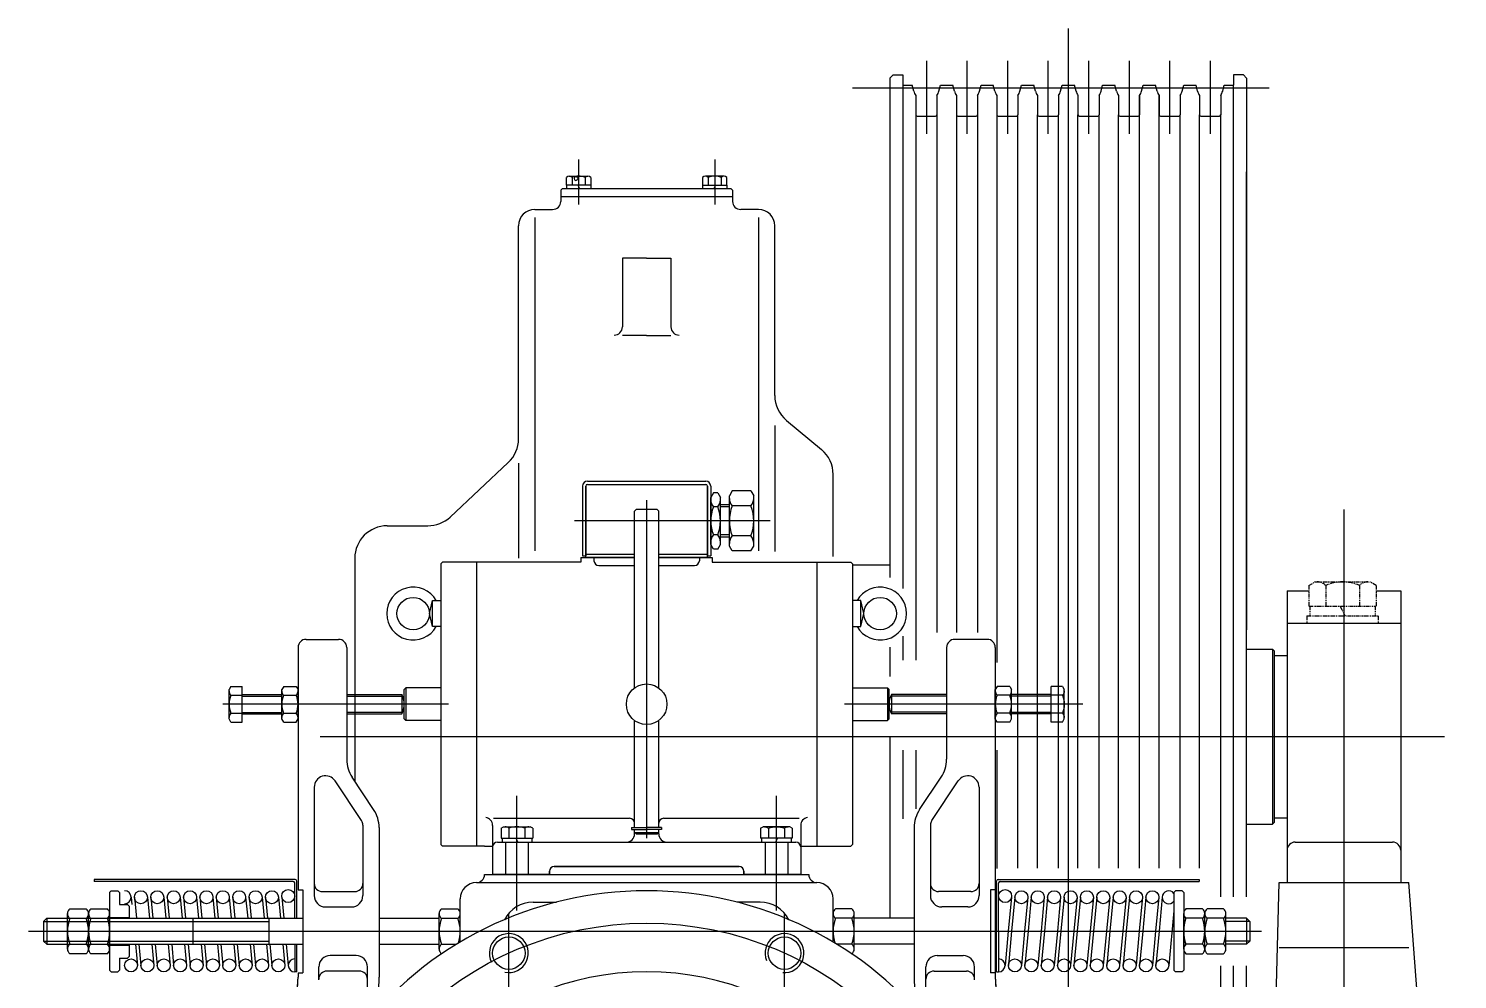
# Model space of a CAD drawing. Header units: millimetres. Extents: x 2370 to 266135, y -585395 to 33485.
# Drawn here: x 67014 to 67895, y 16757 to 17343 of the extents above; entities that cross this region are included whole.
import ezdxf
from ezdxf.lldxf.tags import DXFTag

# ---------------------------------------------------------------- set-up
doc = ezdxf.new("R2010")
doc.units = ezdxf.units.MM
doc.linetypes.add('PHANTOMX2', pattern=[5, 2.5, -0.5, 0.5, -0.5, 0.5, -0.5])
for name, color, linetype in [('01', 1, 'CENTER'), ('1', 1, 'CENTER2'), ('2', 1, 'CENTER'), ('3', 3, 'Continuous'), ('3H', 2, 'HIDDEN'), ('5', 5, 'Continuous'), ('C', 1, 'CENTER'), ('C2', 3, 'Continuous'), ('D', 4, 'Continuous'), ('H', 2, 'HIDDEN'), ('O1', 6, 'Continuous')]:
    doc.layers.add(name, color=color, linetype=linetype)
tags = doc.linetypes.add('CENTER', pattern=[2, 1.25, -0.25, 0.25, -0.25]).pattern_tags.tags
tags[10:11] = [DXFTag(74, 4), DXFTag(75, 0), DXFTag(340, '0'), DXFTag(46, 1.0), DXFTag(50, 0.0), DXFTag(44, 0.0), DXFTag(45, 0.0)]
tags[8:9] = [DXFTag(74, 4), DXFTag(75, 0), DXFTag(340, '0'), DXFTag(46, 1.0), DXFTag(50, 0.0), DXFTag(44, 0.0), DXFTag(45, 0.0)]
tags[6:7] = [DXFTag(74, 4), DXFTag(75, 0), DXFTag(340, '0'), DXFTag(46, 1.0), DXFTag(50, 0.0), DXFTag(44, 0.0), DXFTag(45, 0.0)]
tags[4:5] = [DXFTag(74, 4), DXFTag(75, 0), DXFTag(340, '0'), DXFTag(46, 1.0), DXFTag(50, 0.0), DXFTag(44, 0.0), DXFTag(45, 0.0)]
tags = doc.linetypes.add('CENTER2', pattern=[1.125, 0.75, -0.125, 0.125, -0.125]).pattern_tags.tags
tags[10:11] = [DXFTag(74, 4), DXFTag(75, 0), DXFTag(340, '0'), DXFTag(46, 1.0), DXFTag(50, 0.0), DXFTag(44, 0.0), DXFTag(45, 0.0)]
tags[8:9] = [DXFTag(74, 4), DXFTag(75, 0), DXFTag(340, '0'), DXFTag(46, 1.0), DXFTag(50, 0.0), DXFTag(44, 0.0), DXFTag(45, 0.0)]
tags[6:7] = [DXFTag(74, 4), DXFTag(75, 0), DXFTag(340, '0'), DXFTag(46, 1.0), DXFTag(50, 0.0), DXFTag(44, 0.0), DXFTag(45, 0.0)]
tags[4:5] = [DXFTag(74, 4), DXFTag(75, 0), DXFTag(340, '0'), DXFTag(46, 1.0), DXFTag(50, 0.0), DXFTag(44, 0.0), DXFTag(45, 0.0)]
tags = doc.linetypes.add('HIDDEN', pattern=[0.375, 0.25, -0.125]).pattern_tags.tags
tags[6:7] = [DXFTag(74, 4), DXFTag(75, 0), DXFTag(340, '0'), DXFTag(46, 1.0), DXFTag(50, 0.0), DXFTag(44, 0.0), DXFTag(45, 0.0)]
tags[4:5] = [DXFTag(74, 4), DXFTag(75, 0), DXFTag(340, '0'), DXFTag(46, 1.0), DXFTag(50, 0.0), DXFTag(44, 0.0), DXFTag(45, 0.0)]

# ---------------------------------------------------------------- blocks, each defined once
blk = doc.blocks.new('B12F')
at = {"color": 7}
for p, q in [((-10.97, 6.86), (-10.97, 0)), ((-10.97, 0), (10.97, 0)), ((-9, 8), (9, 8)), ((-5.48, 6.86), (-5.48, 0)), ((5.48, 6.86), (5.48, 0)), ((10.97, 6.86), (10.97, 0))]:
    blk.add_line(p, q, dxfattribs=at)
for centre, radius, start, end in [((-8.23, 4.12), 3.88, 44.95593, 90), ((0, -5.8), 13.8, 66.5734, 113.4266), ((8.23, 4.12), 3.88, 90, 135.04407)]:
    blk.add_arc(centre, radius, start, end, dxfattribs=at)
at = {"layer": '1', "color": 7}
for p, q in [((-10.97, 6.86), (-9, 8)), ((10.97, 6.86), (9, 8))]:
    blk.add_line(p, q, dxfattribs=at)
blk = doc.blocks.new('B10BF')
at = {"color": 7}
for p, q in [((-8.25, 9.5), (8.25, 9.5)), ((-9.81, 2.5), (9.81, 2.5)), ((-0.63, 2.5), (0.62, 0))]:
    blk.add_line(p, q, dxfattribs=at)
for centre, start, end in [((-7.36, 5.72), 49.5701, 90), ((7.36, 5.72), 90, 130.4299)]:
    blk.add_arc(centre, 3.78, start, end, dxfattribs=at)
at = {"layer": '1', "color": 7}
for p, q in [((-9.81, 8.6), (-8.25, 9.5)), ((9.81, 8.6), (8.25, 9.5)), ((-9.81, 8.6), (-9.81, 2.5)), ((-4.91, 8.6), (-4.91, 2.5)), ((4.91, 8.6), (4.91, 2.5)), ((9.81, 8.6), (9.81, 2.5))]:
    blk.add_line(p, q, dxfattribs=at)
blk.add_arc((0, -4.28), 13.78, 69.13594, 110.86406, dxfattribs=at)
at = {"layer": 'D', "color": 7}
for p, q in [((-9.2, 2.5), (-9.2, 0)), ((9.2, 2.5), (9.2, 0))]:
    blk.add_line(p, q, dxfattribs=at)
blk = doc.blocks.new('2s23423')
for p, q in [((79789.47, 174322.7), (79789.47, 174320.7)), ((79796.47, 174322.7), (79797.47, 174320.7)), ((79804.48, 174322.7), (79804.48, 174320.7)), ((79873.47, 174322.7), (79873.47, 174320.7)), ((79881.48, 174322.7), (79880.48, 174320.7)), ((79888.48, 174322.7), (79888.48, 174320.7)), ((79704.97, 174058.56), (79706.97, 174066.56)), ((79706.97, 174066.56), (79711.97, 174066.56)), ((79706.97, 174050.56), (79706.97, 174066.56)), ((79970.97, 174066.56), (79965.97, 174066.56)), ((79970.97, 174050.56), (79970.97, 174066.56)), ((79972.97, 174058.56), (79970.97, 174066.56)), ((79706.97, 174050.56), (79704.97, 174058.56)), ((79711.97, 174050.56), (79706.97, 174050.56)), ((79965.97, 174050.56), (79970.97, 174050.56)), ((79970.97, 174050.56), (79972.97, 174058.56)), ((79483.15, 173876.55), (79493.4, 173876.55)), ((79496.15, 173876.55), (79506.4, 173876.55)), ((79712.35, 173876.55), (79722.6, 173876.55)), ((79965.6, 173876.55), (79955.35, 173876.55)), ((80181.8, 173876.55), (80171.55, 173876.55)), ((80194.8, 173876.55), (80184.55, 173876.55)), ((79466.97, 173868.7), (79468.97, 173870.7)), ((79466.97, 173868.7), (79466.97, 173856.7)), ((79468.97, 173870.7), (79531.77, 173870.7)), ((79468.97, 173870.7), (79468.97, 173854.7)), ((79481.77, 173851.77), (79481.77, 173873.62)), ((79483.15, 173870.7), (79493.4, 173870.7)), ((79494.77, 173851.77), (79494.77, 173873.62)), ((79494.77, 173851.77), (79494.77, 173873.62)), ((79496.15, 173870.7), (79506.4, 173870.7)), ((79505.97, 173870.7), (79605.17, 173870.7)), ((79507.77, 173851.77), (79507.77, 173873.62)), ((79552.77, 173870.7), (79626.97, 173870.7)), ((79559.17, 173870.7), (79559.17, 173854.7)), ((79605.97, 173870.7), (79605.97, 173854.7)), ((79673.97, 173870.7), (79710.97, 173870.7)), ((79710.97, 173851.77), (79710.97, 173873.62)), ((79712.35, 173870.7), (79722.6, 173870.7)), ((79723.97, 173856.09), (79723.97, 173873.62)), ((79953.97, 173856.09), (79953.97, 173873.62)), ((79965.6, 173870.7), (79955.35, 173870.7)), ((79966.97, 173851.77), (79966.97, 173873.62)), ((80003.97, 173870.7), (79966.97, 173870.7)), ((80170.17, 173851.77), (80170.17, 173873.62)), ((80181.8, 173870.7), (80171.55, 173870.7)), ((80183.17, 173851.77), (80183.17, 173873.62)), ((80183.17, 173851.77), (80183.17, 173873.62)), ((80194.8, 173870.7), (80184.55, 173870.7)), ((80196.17, 173851.77), (80196.17, 173873.62)), ((80208.97, 173870.7), (80196.17, 173870.7)), ((80208.97, 173870.7), (80208.97, 173854.7)), ((80210.97, 173868.7), (80208.97, 173870.7)), ((80210.97, 173868.7), (80210.97, 173856.7)), ((79466.97, 173856.7), (79468.97, 173854.7)), ((80210.97, 173856.7), (80208.97, 173854.7)), ((79468.97, 173854.7), (79531.77, 173854.7)), ((79483.15, 173854.7), (79493.4, 173854.7)), ((79493.4, 173848.85), (79483.15, 173848.85)), ((79496.15, 173854.7), (79506.4, 173854.7)), ((79506.4, 173848.85), (79496.15, 173848.85)), ((79505.97, 173854.7), (79605.17, 173854.7)), ((79552.77, 173854.7), (79626.97, 173854.7)), ((79673.97, 173854.7), (79710.97, 173854.7)), ((79712.35, 173854.7), (79721.67, 173854.7)), ((79712.59, 173848.85), (79712.35, 173848.85)), ((79965.6, 173854.7), (79956.28, 173854.7)), ((79965.36, 173848.85), (79965.6, 173848.85)), ((80003.97, 173854.7), (79966.97, 173854.7)), ((80181.8, 173854.7), (80171.55, 173854.7)), ((80171.55, 173848.85), (80181.8, 173848.85)), ((80194.8, 173854.7), (80184.55, 173854.7)), ((80184.55, 173848.85), (80194.8, 173848.85)), ((80208.97, 173854.7), (80196.17, 173854.7))]:
    blk.add_line(p, q)
at = {"color": 0}
blk.add_line((79796.97, 174320.2), (79796.48, 174320.7), dxfattribs=at)
at = {"color": 7}
for p, q in [((79878.47, 174101.2), (79878.47, 174130.2)), ((79884.47, 174101.2), (79884.47, 174130.2)), ((79889.97, 174100.2), (79889.97, 174131.2)), ((79904.97, 174100.2), (79904.97, 174131.2)), ((79889.97, 174125.7), (79884.47, 174125.7)), ((79889.97, 174105.7), (79889.97, 174125.7)), ((79889.97, 174105.7), (79884.47, 174105.7)), ((79609.97, 174008.7), (79613.97, 174008.7)), ((79613.97, 173993.7), (79613.97, 174011.7)), ((79615.11, 174013.67), (79622.84, 174013.67)), ((79615.11, 174008.18), (79622.84, 174008.18)), ((79623.97, 173993.7), (79623.97, 174011.7)), ((80053.97, 173993.7), (80053.97, 174011.7)), ((80062.84, 174013.67), (80055.11, 174013.67)), ((80062.84, 174008.18), (80055.11, 174008.18)), ((80063.97, 173993.7), (80063.97, 174011.7)), ((80067.97, 174008.7), (80063.97, 174008.7)), ((79609.97, 173996.7), (79613.97, 173996.7)), ((79615.11, 173997.21), (79622.84, 173997.21)), ((79615.11, 173991.73), (79622.84, 173991.73)), ((80062.84, 173997.21), (80055.11, 173997.21)), ((80062.84, 173991.73), (80055.11, 173991.73)), ((80067.97, 173996.7), (80063.97, 173996.7)), ((79723.97, 173856.09), (79723.97, 173882.7)), ((79953.97, 173856.09), (79953.97, 173882.7))]:
    blk.add_line(p, q, dxfattribs=at)
at = {"color": 2}
for p, q in [((79889.97, 174124.35), (79884.47, 174124.35)), ((79889.97, 174107.05), (79884.47, 174107.05)), ((79609.03, 174007.75), (79613.97, 174007.75)), ((80068.92, 174007.75), (80063.97, 174007.75)), ((79609.03, 173997.65), (79613.97, 173997.65)), ((80068.92, 173997.65), (80063.97, 173997.65)), ((79466.97, 173868.7), (79531.77, 173868.7)), ((79510.97, 173868.7), (79559.17, 173868.7)), ((79557.77, 173868.7), (79605.97, 173868.7)), ((80210.97, 173868.7), (80196.17, 173868.7)), ((79466.97, 173856.7), (79531.77, 173856.7)), ((79481.77, 173856.7), (79531.77, 173856.7)), ((79510.97, 173856.7), (79559.17, 173856.7)), ((79557.77, 173856.7), (79605.97, 173856.7)), ((80210.97, 173856.7), (80196.17, 173856.7))]:
    blk.add_line(p, q, dxfattribs=at)
at = {"color": 2, "linetype": 'PHANTOMX2'}
for p, q in [((80251.12, 174078.1), (80285.12, 174078.1)), ((80247.34, 174063.1), (80288.91, 174063.1)), ((80247.97, 174063.1), (80247.97, 174057.2)), ((80266.65, 174063.1), (80269.6, 174057.2)), ((80288.27, 174063.1), (80288.27, 174057.2)), ((80246.12, 174057.2), (80246.12, 174052.7)), ((80246.12, 174057.2), (80290.12, 174057.2)), ((80290.12, 174057.2), (80290.12, 174052.7))]:
    blk.add_line(p, q, dxfattribs=at)
for centre in [(79694.97, 174058.56), (79982.97, 174058.56)]:
    blk.add_circle(centre, 10)
at = {"color": 2, "linetype": 'CENTER'}
blk.add_circle((79838.97, 173662.7), 205, dxfattribs=at)
for centre, radius, start, end in [((79694.97, 174058.56), 16.3, 29.39302, 330.60698), ((79982.97, 174058.56), 16.3, 209.39302, 150.60698), ((79485.57, 173873.62), 3.79, 129.59775, 230.40225), ((79490.98, 173873.62), 3.79, 309.59775, 50.40225), ((79498.57, 173873.62), 3.79, 129.59775, 230.40225), ((79503.98, 173873.62), 3.79, 309.59775, 50.40225), ((79714.77, 173873.62), 3.79, 129.59775, 230.40225), ((79720.18, 173873.62), 3.79, 309.59775, 50.40225), ((79957.77, 173873.62), 3.79, 129.59775, 230.40225), ((79963.18, 173873.62), 3.79, 309.59775, 50.40225), ((80173.97, 173873.62), 3.79, 129.59775, 230.40225), ((80179.38, 173873.62), 3.79, 309.59775, 50.40225), ((80186.97, 173873.62), 3.79, 129.59775, 230.40225), ((80192.38, 173873.62), 3.79, 309.59775, 50.40225), ((79505.72, 173862.7), 23.94, 160.48124, 199.51876), ((79470.83, 173862.7), 23.94, 340.48124, 19.51876), ((79518.72, 173862.7), 23.94, 160.48124, 199.51876), ((79483.83, 173862.7), 23.94, 340.48124, 19.51876), ((79734.92, 173862.7), 23.94, 160.48124, 199.51876), ((79700.03, 173862.7), 23.94, 342.27505, 19.51876), ((79977.92, 173862.7), 23.94, 160.48124, 197.72495), ((79943.03, 173862.7), 23.94, 340.48124, 19.51876), ((80194.12, 173862.7), 23.94, 160.48124, 199.51876), ((80159.23, 173862.7), 23.94, 340.48124, 19.51876), ((80207.12, 173862.7), 23.94, 160.48124, 199.51876), ((80172.23, 173862.7), 23.94, 340.48124, 19.51876), ((79485.57, 173851.77), 3.79, 129.59775, 230.40225), ((79490.98, 173851.77), 3.79, 309.59775, 50.40225), ((79498.57, 173851.77), 3.79, 129.59775, 230.40225), ((79503.98, 173851.77), 3.79, 309.59775, 50.40225), ((79714.77, 173851.77), 3.79, 129.59775, 230.40225), ((79963.18, 173851.77), 3.79, 309.59775, 50.40225), ((80173.97, 173851.77), 3.79, 129.59775, 230.40225), ((80179.38, 173851.77), 3.79, 309.59775, 50.40225), ((80186.97, 173851.77), 3.79, 129.59775, 230.40225), ((80192.38, 173851.77), 3.79, 309.59775, 50.40225)]:
    blk.add_arc(centre, radius, start, end)
at = {"color": 7}
for centre, radius, start, end in [((79617.85, 174010.93), 3.88, 180, 225.04407), ((79627.77, 174002.7), 13.8, 156.5734, 203.4266), ((79620.1, 174010.93), 3.88, 314.95593, 0), ((79610.18, 174002.7), 13.8, 336.5734, 23.4266), ((80057.85, 174010.93), 3.88, 180, 225.04407), ((80067.77, 174002.7), 13.8, 156.5734, 203.4266), ((80060.1, 174010.93), 3.88, 314.95593, 0), ((80050.18, 174002.7), 13.8, 336.5734, 23.4266), ((79617.85, 173994.47), 3.88, 134.95593, 180), ((79620.1, 173994.47), 3.88, 0, 45.04407), ((80057.85, 173994.47), 3.88, 134.95593, 180), ((80060.1, 173994.47), 3.88, 0, 45.04407)]:
    blk.add_arc(centre, radius, start, end, dxfattribs=at)
at = {"layer": '01'}
for p, q in [((79758.97, 173875.62), (79758.97, 173946.12)), ((79758.97, 173875.62), (79758.97, 173946.12)), ((79918.97, 173875.62), (79918.97, 173946.12)), ((79457.8, 173862.7), (80218.13, 173862.7))]:
    blk.add_line(p, q, dxfattribs=at)
at = {"layer": '01', "color": 4, "linetype": 'Continuous'}
for p, q in [((79623.97, 173888.2), (79626.97, 173888.2)), ((80053.97, 173888.2), (80050.97, 173888.2)), ((79623.97, 173837.2), (79626.97, 173837.2)), ((80053.97, 173837.2), (80050.97, 173837.2))]:
    blk.add_line(p, q, dxfattribs=at)
at = {"layer": '1', "color": 2, "linetype": 'CENTER'}
for p, q in [((79796.97, 174338.6), (79796.97, 174310.74)), ((79880.97, 174338.6), (79880.97, 174310.74))]:
    blk.add_line(p, q, dxfattribs=at)
at = {"layer": '1', "color": 3}
for p, q in [((79789.47, 174322.7), (79789.47, 174327.51)), ((79791.22, 174328.2), (79802.72, 174328.2)), ((79792.97, 174327.51), (79792.97, 174322.7)), ((79800.97, 174327.51), (79800.97, 174322.7)), ((79804.47, 174327.51), (79804.47, 174322.7)), ((79873.47, 174327.51), (79873.47, 174322.7)), ((79886.72, 174328.2), (79875.22, 174328.2)), ((79876.97, 174327.51), (79876.97, 174322.7)), ((79884.97, 174327.51), (79884.97, 174322.7)), ((79888.47, 174322.7), (79888.47, 174327.51)), ((79804.48, 174322.7), (79789.47, 174322.7)), ((79873.47, 174322.7), (79888.48, 174322.7))]:
    blk.add_line(p, q, dxfattribs=at)
at = {"layer": '1'}
for p, q in [((79786.97, 174320.7), (79785.97, 174319.7)), ((79785.97, 174319.7), (79785.97, 174312.7)), ((79785.97, 174315.7), (79891.97, 174315.7)), ((79786.97, 174320.7), (79890.97, 174320.7)), ((79890.97, 174320.7), (79891.97, 174319.7)), ((79891.97, 174319.7), (79891.97, 174312.7)), ((79769.97, 174307.7), (79780.97, 174307.7)), ((79907.97, 174307.7), (79896.97, 174307.7)), ((79759.97, 174166.36), (79759.97, 174297.7)), ((79917.97, 174193.07), (79917.97, 174297.7)), ((79925.17, 174177.7), (79946.78, 174159.7)), ((79753.65, 174151.77), (79717.74, 174118.11)), ((79802.47, 174140.2), (79875.47, 174140.2)), ((79953.97, 174093.7), (79953.97, 174144.33)), ((79799.47, 174137.2), (79799.47, 174094.2)), ((79801.47, 174093.2), (79801.47, 174137.2)), ((79801.47, 174137.2), (79801.47, 174094.2)), ((79802.47, 174138.2), (79875.47, 174138.2)), ((79846.47, 174138.2), (79875.47, 174138.2)), ((79876.47, 174093.2), (79876.47, 174137.2)), ((79876.47, 174137.2), (79876.47, 174094.2)), ((79878.47, 174137.2), (79878.47, 174094.2)), ((79831.47, 174121.7), (79832.47, 174122.7)), ((79831.47, 174012.7), (79831.47, 174121.7)), ((79845.47, 174122.7), (79832.47, 174122.7)), ((79846.47, 174121.7), (79845.47, 174122.7)), ((79846.47, 174012.7), (79846.47, 174121.7)), ((79678.97, 174112.7), (79704.06, 174112.7)), ((79658.97, 174092.7), (79658.97, 173955.05)), ((79711.97, 174089.2), (79712.97, 174090.2)), ((79711.97, 174089.2), (79711.97, 173916.2)), ((79798.47, 174090.2), (79712.97, 174090.2)), ((79733.97, 174090.2), (79733.97, 173915.2)), ((79798.47, 174093.2), (79831.47, 174093.2)), ((79798.47, 174093.2), (79798.47, 174090.2)), ((79799.47, 174094.2), (79801.47, 174094.2)), ((79831.47, 174093.2), (79801.47, 174093.2)), ((79806.47, 174093.2), (79806.47, 174091.2)), ((79809.47, 174088.2), (79831.47, 174088.2)), ((79846.47, 174093.2), (79879.47, 174093.2)), ((79876.47, 174093.2), (79846.47, 174093.2)), ((79846.47, 174088.2), (79868.47, 174088.2)), ((79871.47, 174093.2), (79871.47, 174091.2)), ((79876.47, 174094.2), (79878.47, 174094.2)), ((79879.47, 174093.2), (79879.47, 174090.2)), ((79879.47, 174090.2), (79964.97, 174090.2)), ((79943.97, 174090.2), (79943.97, 173915.2)), ((79965.97, 174089.2), (79964.97, 174090.2)), ((79965.97, 174089.2), (79965.97, 173916.2)), ((79589.47, 174008.7), (79613.97, 174008.7)), ((79653.97, 174008.7), (79687.97, 174008.7)), ((80023.97, 174008.7), (79989.97, 174008.7)), ((80088.47, 174008.7), (80063.97, 174008.7)), ((79589.47, 173996.7), (79613.97, 173996.7)), ((79653.97, 173996.7), (79687.97, 173996.7)), ((79658.97, 173992.43), (79658.97, 173955.05)), ((79831.47, 173926.7), (79831.47, 173992.7)), ((79846.47, 173926.7), (79846.47, 173992.7)), ((80023.97, 173996.7), (79989.97, 173996.7)), ((80088.47, 173996.7), (80063.97, 173996.7)), ((79743.97, 173927.95), (79743.97, 173897.7)), ((79933.97, 173927.95), (79933.97, 173897.7)), ((79933.97, 173927.95), (79933.97, 173897.7)), ((79933.97, 173927.95), (79933.97, 173897.7)), ((79831.47, 173922.7), (79831.47, 173925.55)), ((79832.47, 173922.7), (79831.47, 173923.7)), ((79831.47, 173923.7), (79846.47, 173923.7)), ((79832.47, 173922.7), (79845.47, 173922.7)), ((79845.47, 173922.7), (79846.47, 173923.7)), ((79846.47, 173922.7), (79846.47, 173925.55)), ((79711.97, 173916.2), (79712.97, 173915.2)), ((79738.97, 173915.2), (79712.97, 173915.2)), ((79738.97, 173915.2), (79743.97, 173915.2)), ((79746.97, 173917.7), (79930.97, 173917.7)), ((79933.97, 173915.2), (79938.97, 173915.2)), ((79938.97, 173915.2), (79964.97, 173915.2)), ((79965.97, 173916.2), (79964.97, 173915.2)), ((79781.97, 173902.7), (79895.97, 173902.7)), ((79895.97, 173902.7), (79781.97, 173902.7)), ((79895.97, 173902.7), (79781.97, 173902.7)), ((79622.17, 173894.7), (79498.17, 173894.7)), ((79498.17, 173894.7), (79498.17, 173893.5)), ((79620.97, 173893.5), (79498.17, 173893.5)), ((79583.97, 173893.5), (79499.97, 173893.5)), ((79621.97, 173870.7), (79621.97, 173892.5)), ((79623.17, 173870.7), (79623.17, 173893.7)), ((79733.97, 173892.7), (79943.97, 173892.7)), ((79738.97, 173897.7), (79938.97, 173897.7)), ((79743.97, 173897.7), (79778.97, 173897.7)), ((79743.97, 173897.7), (79778.97, 173897.7)), ((79743.97, 173897.7), (79778.97, 173897.7)), ((79743.97, 173897.7), (79778.97, 173897.7)), ((79743.97, 173897.7), (79778.97, 173897.7)), ((79743.97, 173897.7), (79778.97, 173897.7)), ((79778.97, 173897.7), (79743.97, 173897.7)), ((79778.97, 173897.7), (79743.97, 173897.7)), ((79778.97, 173897.7), (79778.97, 173899.7)), ((79778.97, 173899.7), (79778.97, 173897.7)), ((79778.97, 173899.7), (79778.97, 173897.7)), ((79898.97, 173899.7), (79898.97, 173897.7)), ((79898.97, 173897.7), (79898.97, 173899.7)), ((79898.97, 173897.7), (79898.97, 173899.7)), ((79898.97, 173897.7), (79933.97, 173897.7)), ((79933.97, 173897.7), (79898.97, 173897.7)), ((79933.97, 173897.7), (79898.97, 173897.7)), ((79933.97, 173897.7), (79898.97, 173897.7)), ((79933.97, 173897.7), (79898.97, 173897.7)), ((79933.97, 173897.7), (79898.97, 173897.7)), ((79933.97, 173897.7), (79898.97, 173897.7)), ((80054.77, 173862.7), (80054.77, 173893.7)), ((80055.77, 173894.7), (80179.77, 173894.7)), ((80055.97, 173862.7), (80055.97, 173892.5)), ((80056.97, 173893.5), (80179.77, 173893.5)), ((80093.97, 173893.5), (80177.97, 173893.5)), ((80179.77, 173894.7), (80179.77, 173893.5)), ((80218.97, 173493.7), (80228.97, 173892.7)), ((80228.97, 173892.7), (80308.97, 173892.7)), ((80338.97, 173493.7), (80308.97, 173892.7)), ((80054.77, 173837.7), (80054.77, 173862.7)), ((80055.97, 173862.7), (80055.97, 173837.7)), ((79621.97, 173854.7), (79621.97, 173837.7)), ((79623.17, 173837.7), (79623.17, 173854.7)), ((80228.97, 173852.7), (80308.97, 173852.7))]:
    blk.add_line(p, q, dxfattribs=at)
at = {"layer": '1', "color": 7}
for p, q in [((79880.1, 174133.02), (79878.47, 174130.2)), ((79882.85, 174133.02), (79884.47, 174130.2)), ((79891.69, 174134.17), (79889.97, 174131.2)), ((79903.26, 174134.17), (79904.97, 174131.2)), ((79880.1, 174098.38), (79878.47, 174101.2)), ((79882.85, 174098.38), (79884.47, 174101.2)), ((79891.69, 174097.22), (79889.97, 174100.2)), ((79903.26, 174097.22), (79904.97, 174100.2)), ((79615.11, 174013.67), (79613.97, 174011.7)), ((79622.84, 174013.67), (79623.97, 174011.7)), ((79711.97, 174012.7), (79690.47, 174012.7)), ((79690.47, 174012.7), (79690.47, 173992.7)), ((79965.97, 174012.7), (79987.47, 174012.7)), ((79987.47, 174012.7), (79987.47, 173992.7)), ((80055.11, 174013.67), (80053.97, 174011.7)), ((80062.84, 174013.67), (80063.97, 174011.7)), ((79615.11, 173991.73), (79613.97, 173993.7)), ((79622.84, 173991.73), (79623.97, 173993.7)), ((79711.97, 173992.7), (79690.47, 173992.7)), ((79965.97, 173992.7), (79987.47, 173992.7)), ((80055.11, 173991.73), (80053.97, 173993.7)), ((80062.84, 173991.73), (80063.97, 173993.7)), ((79768.97, 173880.7), (79783.29, 173880.7)), ((79908.97, 173880.7), (79894.66, 173880.7))]:
    blk.add_line(p, q, dxfattribs=at)
at = {"layer": '1', "color": 2, "linetype": 'PHANTOMX2'}
for p, q in [((80247.34, 174075.91), (80251.12, 174078.1)), ((80288.91, 174075.91), (80285.12, 174078.1))]:
    blk.add_line(p, q, dxfattribs=at)
at = {"layer": '1', "color": 2}
for p, q in [((79829.72, 173926.7), (79838.97, 173926.7)), ((79829.72, 173926.7), (79829.72, 173925.55)), ((79829.72, 173925.55), (79838.97, 173925.55)), ((79848.22, 173926.7), (79838.97, 173926.7)), ((79848.22, 173925.55), (79838.97, 173925.55)), ((79848.22, 173926.7), (79848.22, 173925.55))]:
    blk.add_line(p, q, dxfattribs=at)
at = {"layer": '1'}
blk.add_circle((79838.97, 174002.7), 12.5, dxfattribs=at)
at = {"layer": '1', "color": 3}
for centre, radius, start, end in [((79791.22, 174325.63), 2.57, 47.08731, 132.91269), ((79796.97, 174316.23), 11.97, 70.48124, 109.51876), ((79802.72, 174325.63), 2.57, 47.08731, 132.91269), ((79875.22, 174325.63), 2.57, 47.08731, 132.91269), ((79880.97, 174316.23), 11.97, 70.48124, 109.51876), ((79886.72, 174325.63), 2.57, 47.08731, 132.91269)]:
    blk.add_arc(centre, radius, start, end, dxfattribs=at)
at = {"layer": '1'}
for centre, radius, start, end in [((79769.97, 174297.7), 10, 90, 180), ((79780.97, 174312.7), 5, 270, 0), ((79896.97, 174312.7), 5, 180, 270), ((79907.97, 174297.7), 10, 0, 90), ((79937.97, 174193.07), 20, 180, 230.19443), ((79739.97, 174166.36), 20, 313.15239, 0), ((79933.97, 174144.33), 20, 0, 50.19443), ((79802.47, 174137.2), 3, 90, 180), ((79875.47, 174137.2), 3, 0, 90), ((79802.47, 174137.2), 1, 90, 180), ((79875.47, 174137.2), 1, 0, 90), ((79678.97, 174092.7), 20, 90, 180), ((79704.06, 174132.7), 20, 270, 313.15239), ((79809.47, 174091.2), 3, 180, 270), ((79868.47, 174091.2), 3, 270, 0), ((79738.97, 173927.95), 5, 0, 81.39547), ((79938.97, 173927.95), 5, 98.60453, 180), ((79938.97, 173927.95), 5, 98.60453, 180), ((79938.97, 173927.95), 5, 98.60453, 180), ((79826.47, 173922.7), 5, 270, 0), ((79851.47, 173922.7), 5, 180, 270), ((79746.97, 173914.7), 3, 90, 180), ((79930.97, 173914.7), 3, 0, 90), ((79781.97, 173899.7), 3, 90, 180), ((79781.97, 173899.7), 3, 90, 180), ((79781.97, 173899.7), 3, 90, 180), ((79895.97, 173899.7), 3, 0, 90), ((79895.97, 173899.7), 3, 0, 90), ((79895.97, 173899.7), 3, 0, 90), ((79620.97, 173892.5), 1, 0, 90), ((79622.17, 173893.7), 1, 0, 90), ((79733.97, 173882.7), 10, 90, 180), ((79733.97, 173897.7), 5, 270, 0), ((79943.97, 173897.7), 5, 180, 270), ((79943.97, 173882.7), 10, 0, 90), ((80055.77, 173893.7), 1, 90, 180), ((80056.97, 173892.5), 1, 90, 180)]:
    blk.add_arc(centre, radius, start, end, dxfattribs=at)
at = {"layer": '1', "color": 7}
for centre, radius, start, end in [((79676.88, 174002.7), 12.61, 331.58842, 28.41158), ((80001.06, 174002.7), 12.61, 151.58842, 208.41158), ((79768.97, 173860.7), 20, 90, 152.69634), ((79908.97, 173860.7), 20, 27.30366, 90)]:
    blk.add_arc(centre, radius, start, end, dxfattribs=at)
at = {"layer": '2'}
for p, q in [((79507.77, 173886.7), (79508.77, 173887.7)), ((79507.77, 173886.7), (79507.77, 173838.7)), ((79508.77, 173887.7), (79512.77, 173887.7)), ((79512.77, 173887.7), (79513.77, 173886.7)), ((79513.77, 173886.7), (79513.77, 173879.2)), ((80165.17, 173887.7), (80164.17, 173886.7)), ((80164.17, 173886.7), (80164.17, 173862.7)), ((80169.17, 173887.7), (80165.17, 173887.7)), ((80170.17, 173886.7), (80169.17, 173887.7)), ((80170.17, 173886.7), (80170.17, 173838.7)), ((79513.77, 173879.2), (79518.77, 173879.2)), ((79518.77, 173879.2), (79519.77, 173878.2)), ((79519.77, 173878.2), (79519.77, 173870.7)), ((79507.77, 173871.2), (79519.77, 173871.2)), ((80164.17, 173862.7), (80164.17, 173838.7)), ((79507.77, 173854.2), (79519.77, 173854.2)), ((79519.77, 173854.7), (79519.77, 173847.2)), ((79513.77, 173846.2), (79513.77, 173838.7)), ((79513.77, 173846.2), (79518.77, 173846.2)), ((79519.77, 173847.2), (79518.77, 173846.2)), ((79507.77, 173838.7), (79508.77, 173837.7)), ((79508.77, 173837.7), (79512.77, 173837.7)), ((79512.77, 173837.7), (79513.77, 173838.7)), ((80165.17, 173837.7), (80164.17, 173838.7)), ((80169.17, 173837.7), (80165.17, 173837.7)), ((80170.17, 173838.7), (80169.17, 173837.7))]:
    blk.add_line(p, q, dxfattribs=at)
for radius, start, end in [(225, 90, 142.5353), (225, 37.4647, 90), (175, 90, 270), (175, 270, 90)]:
    blk.add_arc((79838.97, 173662.7), radius, start, end, dxfattribs=at)
at = {"layer": '3'}
for p, q in [((79628.97, 174042.7), (79648.97, 174042.7)), ((79628.97, 174042.7), (79648.97, 174042.7)), ((80048.97, 174042.7), (80028.97, 174042.7)), ((80048.97, 174042.7), (80028.97, 174042.7)), ((79623.97, 174037.7), (79623.97, 173891.47)), ((79623.97, 174037.7), (79623.97, 173903.05)), ((79653.97, 174037.7), (79653.97, 173968.75)), ((79653.97, 174037.7), (79653.97, 173968.75)), ((80023.97, 174037.7), (80023.97, 173968.75)), ((80023.97, 174037.7), (80023.97, 173968.75)), ((80053.97, 174037.7), (80053.97, 173834.5)), ((80053.97, 174037.7), (80053.97, 173903.05)), ((79663.13, 173930.93), (79646.8, 173955.43)), ((79670.61, 173937.74), (79657.33, 173957.66)), ((79670.61, 173937.74), (79657.33, 173957.66)), ((80007.33, 173937.74), (80020.61, 173957.66)), ((80007.33, 173937.74), (80020.61, 173957.66)), ((80014.81, 173930.93), (80031.15, 173955.43)), ((79633.97, 173951.55), (79633.97, 173899.81)), ((79633.97, 173951.55), (79633.97, 173884.7)), ((80043.97, 173951.55), (80043.97, 173899.81)), ((80043.97, 173951.55), (80043.97, 173884.7)), ((79663.97, 173928.16), (79663.97, 173899.81)), ((79663.97, 173927.3), (79663.97, 173884.7)), ((80013.97, 173928.16), (80013.97, 173899.81)), ((80013.97, 173927.3), (80013.97, 173884.7)), ((79673.97, 173926.64), (79673.97, 173834.5)), ((79673.97, 173926.64), (79673.97, 173834.36)), ((80003.97, 173926.64), (80003.97, 173834.5)), ((80003.97, 173926.64), (80003.97, 173834.36)), ((79623.97, 173897.1), (79623.97, 173888.2)), ((79623.97, 173897.1), (79623.97, 173888.2)), ((80053.97, 173897.1), (80053.97, 173888.2)), ((80053.97, 173897.1), (80053.97, 173888.2)), ((79520.97, 173883.7), (79521.4, 173879.2)), ((79523.07, 173883.7), (79524.31, 173870.7)), ((79531.07, 173883.7), (79532.31, 173870.7)), ((79533.17, 173883.7), (79534.41, 173870.7)), ((79541.17, 173883.7), (79542.41, 173870.7)), ((79543.27, 173883.7), (79544.51, 173870.7)), ((79551.27, 173883.7), (79552.51, 173870.7)), ((79553.37, 173883.7), (79554.61, 173870.7)), ((79561.37, 173883.7), (79562.61, 173870.7)), ((79563.47, 173883.7), (79564.71, 173870.7)), ((79571.47, 173883.7), (79572.71, 173870.7)), ((79573.57, 173883.7), (79574.81, 173870.7)), ((79581.57, 173883.7), (79582.81, 173870.7)), ((79583.67, 173883.7), (79584.91, 173870.7)), ((79591.67, 173883.7), (79592.91, 173870.7)), ((79593.77, 173883.7), (79595.01, 173870.7)), ((79601.77, 173883.7), (79603.01, 173870.7)), ((79603.87, 173883.7), (79605.11, 173870.7)), ((79611.87, 173883.7), (79613.11, 173870.7)), ((79613.97, 173883.7), (79615.21, 173870.7)), ((80063.97, 173883.7), (80061.97, 173862.7)), ((80066.07, 173883.7), (80064.07, 173862.7)), ((80074.07, 173883.7), (80072.07, 173862.7)), ((80076.17, 173883.7), (80074.17, 173862.7)), ((80084.17, 173883.7), (80082.17, 173862.7)), ((80086.27, 173883.7), (80084.27, 173862.7)), ((80094.27, 173883.7), (80092.27, 173862.7)), ((80096.37, 173883.7), (80094.37, 173862.7)), ((80104.37, 173883.7), (80102.37, 173862.7)), ((80106.47, 173883.7), (80104.47, 173862.7)), ((80114.47, 173883.7), (80112.47, 173862.7)), ((80116.57, 173883.7), (80114.57, 173862.7)), ((80124.57, 173883.7), (80122.57, 173862.7)), ((80126.67, 173883.7), (80124.67, 173862.7)), ((80134.67, 173883.7), (80132.67, 173862.7)), ((80136.77, 173883.7), (80134.77, 173862.7)), ((80144.77, 173883.7), (80142.77, 173862.7)), ((80146.87, 173883.7), (80144.87, 173862.7)), ((80154.87, 173883.7), (80152.87, 173862.7)), ((80156.97, 173883.7), (80154.97, 173862.7)), ((79640.97, 173877.7), (79656.97, 173877.7)), ((80036.97, 173877.7), (80020.97, 173877.7)), ((80164.17, 173875.3), (80160.97, 173841.7)), ((80061.97, 173862.7), (80059.97, 173841.7)), ((80064.07, 173862.7), (80062.07, 173841.7)), ((80072.07, 173862.7), (80070.07, 173841.7)), ((80074.17, 173862.7), (80072.17, 173841.7)), ((80082.17, 173862.7), (80080.17, 173841.7)), ((80084.27, 173862.7), (80082.27, 173841.7)), ((80092.27, 173862.7), (80090.27, 173841.7)), ((80094.37, 173862.7), (80092.37, 173841.7)), ((80102.37, 173862.7), (80100.37, 173841.7)), ((80104.47, 173862.7), (80102.47, 173841.7)), ((80112.47, 173862.7), (80110.47, 173841.7)), ((80114.57, 173862.7), (80112.57, 173841.7)), ((80122.57, 173862.7), (80120.57, 173841.7)), ((80124.67, 173862.7), (80122.67, 173841.7)), ((80132.67, 173862.7), (80130.67, 173841.7)), ((80134.77, 173862.7), (80132.77, 173841.7)), ((80142.77, 173862.7), (80140.77, 173841.7)), ((80144.87, 173862.7), (80142.87, 173841.7)), ((80152.87, 173862.7), (80150.87, 173841.7)), ((80154.97, 173862.7), (80152.97, 173841.7)), ((79523.74, 173854.7), (79524.97, 173841.7)), ((79525.84, 173854.7), (79527.07, 173841.7)), ((79533.84, 173854.7), (79535.07, 173841.7)), ((79535.94, 173854.7), (79537.17, 173841.7)), ((79543.94, 173854.7), (79545.17, 173841.7)), ((79546.04, 173854.7), (79547.27, 173841.7)), ((79554.04, 173854.7), (79555.27, 173841.7)), ((79556.14, 173854.7), (79557.37, 173841.7)), ((79564.14, 173854.7), (79565.37, 173841.7)), ((79566.24, 173854.7), (79567.47, 173841.7)), ((79574.24, 173854.7), (79575.47, 173841.7)), ((79576.34, 173854.7), (79577.57, 173841.7)), ((79584.34, 173854.7), (79585.57, 173841.7)), ((79586.44, 173854.7), (79587.67, 173841.7)), ((79594.44, 173854.7), (79595.67, 173841.7)), ((79596.54, 173854.7), (79597.77, 173841.7)), ((79604.54, 173854.7), (79605.77, 173841.7)), ((79606.64, 173854.7), (79607.87, 173841.7)), ((79614.64, 173854.7), (79615.87, 173841.7)), ((79616.74, 173854.7), (79617.97, 173841.7)), ((79623.17, 173837.7), (79621.97, 173837.7)), ((79623.17, 173837.7), (79621.97, 173837.7)), ((79623.97, 173837.2), (79623.97, 173834.5)), ((79661.76, 173838.2), (79641.76, 173838.2)), ((80016.19, 173838.2), (80036.19, 173838.2)), ((80053.97, 173837.2), (80053.97, 173834.5)), ((80053.97, 173837.2), (80053.97, 173834.5)), ((80054.77, 173837.7), (80055.97, 173837.7)), ((80054.77, 173837.7), (80055.97, 173837.7))]:
    blk.add_line(p, q, dxfattribs=at)
for centre, radius in [((79527.07, 173883.7), 4), ((79537.17, 173883.7), 4), ((79547.27, 173883.7), 4), ((79557.37, 173883.7), 4), ((79567.47, 173883.7), 4), ((79577.57, 173883.7), 4), ((79587.67, 173883.7), 4), ((79597.77, 173883.7), 4), ((79607.87, 173883.7), 4), ((79617.9, 173884.45), 4), ((80060.05, 173884.45), 4), ((80070.07, 173883.7), 4), ((80080.17, 173883.7), 4), ((80090.27, 173883.7), 4), ((80100.37, 173883.7), 4), ((80110.47, 173883.7), 4), ((80120.57, 173883.7), 4), ((80130.67, 173883.7), 4), ((80140.77, 173883.7), 4), ((80150.87, 173883.7), 4), ((79753.97, 173849.25), 10), ((79923.97, 173849.25), 10), ((79520.97, 173841.7), 4), ((79531.07, 173841.7), 4), ((79541.17, 173841.7), 4), ((79551.27, 173841.7), 4), ((79561.37, 173841.7), 4), ((79571.47, 173841.7), 4), ((79581.57, 173841.7), 4), ((79591.67, 173841.7), 4), ((79601.77, 173841.7), 4), ((79611.87, 173841.7), 4), ((80066.07, 173841.7), 4), ((80076.17, 173841.7), 4), ((80086.27, 173841.7), 4), ((80096.37, 173841.7), 4), ((80106.47, 173841.7), 4), ((80116.57, 173841.7), 4), ((80126.67, 173841.7), 4), ((80136.77, 173841.7), 4), ((80146.87, 173841.7), 4), ((80156.97, 173841.7), 4)]:
    blk.add_circle(centre, radius, dxfattribs=at)
for centre, radius, start, end in [((79628.97, 174037.7), 5, 90, 180), ((79648.97, 174037.7), 5, 0, 90), ((79648.97, 174037.7), 5, 0, 90), ((80028.97, 174037.7), 5, 90, 180), ((80028.97, 174037.7), 5, 90, 180), ((80048.97, 174037.7), 5, 0, 90), ((79673.97, 173968.75), 20, 180, 213.69007), ((79673.97, 173968.75), 20, 180, 213.69007), ((80003.97, 173968.75), 20, 326.30993, 0), ((80003.97, 173968.75), 20, 326.30993, 0), ((79640.97, 173951.55), 7, 33.69007, 180), ((80036.97, 173951.55), 7, 0, 146.30993), ((79653.97, 173926.64), 20, 0, 33.69007), ((79653.97, 173926.64), 20, 0, 33.69007), ((80023.97, 173926.64), 20, 146.30993, 180), ((80023.97, 173926.64), 20, 146.30993, 180), ((79658.97, 173928.16), 5, 0, 33.69007), ((80018.97, 173928.16), 5, 146.30993, 180), ((79638.97, 173892.19), 5, 180, 270), ((79658.97, 173892.19), 5, 270, 0), ((80018.97, 173892.19), 5, 180, 270), ((80038.97, 173892.19), 5, 270, 0), ((79516.97, 173883.7), 4, 270, 90), ((79640.97, 173884.7), 7, 180, 270), ((79656.97, 173884.7), 7, 270, 0), ((80020.97, 173884.7), 7, 180, 270), ((80036.97, 173884.7), 7, 270, 0), ((80160.97, 173883.7), 4, 36.8699, 323.1301), ((79621.97, 173841.7), 4, 90, 270), ((80055.97, 173841.7), 4, 270, 90), ((79573.97, 173834.5), 50, 333.43495, 0), ((79573.97, 173834.5), 50, 338.21321, 0), ((79573.97, 173834.5), 100, 347.66623, 0), ((80103.97, 173834.5), 100, 180, 192.33377), ((80103.97, 173834.5), 50, 180, 206.56505), ((80103.97, 173834.5), 50, 180, 201.78679)]:
    blk.add_arc(centre, radius, start, end, dxfattribs=at)
at = {"layer": '3', "color": 2}
for centre, start, end in [((79753.97, 173849.25), 257.70987, 207.83197), ((79923.97, 173849.25), 264.80079, 202.03163)]:
    blk.add_arc(centre, 12, start, end, dxfattribs=at)
at = {"layer": '3H'}
for p, q in [((79801.47, 174095.2), (79831.47, 174095.2)), ((79846.47, 174095.2), (79876.47, 174095.2)), ((79751.97, 173917.7), (79751.97, 173897.7)), ((79765.97, 173917.7), (79765.97, 173897.7)), ((79911.97, 173917.7), (79911.97, 173897.7)), ((79925.97, 173917.7), (79925.97, 173897.7))]:
    blk.add_line(p, q, dxfattribs=at)
at = {"layer": '5', "linetype": 'CENTER'}
for p, q in [((79915.1, 174115.7), (79794.47, 174115.7)), ((79716.86, 174002.7), (79577.56, 174002.7)), ((80107.9, 174002.7), (79961.08, 174002.7))]:
    blk.add_line(p, q, dxfattribs=at)
at = {"layer": '5'}
for p, q in [((79589.47, 174007.75), (79613.97, 174007.75)), ((79653.97, 174007.62), (79687.97, 174007.62)), ((79687.97, 174008.7), (79687.97, 173996.7)), ((79989.97, 174008.7), (79989.97, 173996.7)), ((80023.97, 174007.62), (79989.97, 174007.62)), ((80088.47, 174007.75), (80063.97, 174007.75)), ((79589.47, 173997.65), (79613.97, 173997.65)), ((79653.97, 173997.78), (79687.97, 173997.78)), ((80023.97, 173997.78), (79989.97, 173997.78)), ((80088.47, 173997.65), (80063.97, 173997.65))]:
    blk.add_line(p, q, dxfattribs=at)
at = {"layer": 'C'}
for p, q in [((80098.97, 174419.23), (80098.97, 173527)), ((80011.47, 174399.34), (80011.47, 174354.41)), ((80036.47, 174399.34), (80036.47, 174354.41)), ((80061.47, 174399.34), (80061.47, 174354.41)), ((80086.47, 174399.34), (80086.47, 174354.41)), ((80111.47, 174399.34), (80111.47, 174354.41)), ((80136.47, 174399.34), (80136.47, 174354.41)), ((80161.47, 174399.34), (80161.47, 174354.41)), ((80186.47, 174399.34), (80186.47, 174354.41)), ((79838.97, 174128.49), (79838.97, 173920.02)), ((80268.97, 174122.65), (80268.97, 173392.32)), ((79753.97, 173825.33), (79753.97, 173873.16)), ((79923.97, 173825.33), (79923.97, 173873.16))]:
    blk.add_line(p, q, dxfattribs=at)
at = {"layer": 'C', "linetype": 'CENTER2'}
blk.add_line((79965.99, 174382.7), (80222.91, 174382.7), dxfattribs=at)
at = {"layer": 'C', "linetype": 'CENTER'}
blk.add_line((79637.52, 173982.7), (80331.04, 173982.7), dxfattribs=at)
at = {"layer": 'C2'}
for p, q in [((79990.97, 174390.7), (79988.97, 174388.7)), ((79988.97, 174388.7), (79988.97, 174080.76)), ((79990.97, 174390.7), (79996.97, 174390.7)), ((79996.97, 174390.7), (79996.97, 174073.95)), ((80200.97, 174390.7), (80200.97, 174384.3)), ((80206.97, 174390.7), (80200.97, 174390.7)), ((80206.97, 174390.7), (80208.97, 174388.7)), ((80208.97, 174388.7), (80208.97, 174048.54)), ((79996.97, 174384.3), (80002.76, 174384.3)), ((80003.75, 174380.63), (80002.76, 174384.3)), ((80004.97, 174378.04), (80004.97, 174029.83)), ((80017.97, 174378.04), (80017.97, 174046.89)), ((80019.2, 174380.63), (80020.18, 174384.3)), ((80020.18, 174384.3), (80027.76, 174384.3)), ((80028.75, 174380.63), (80027.76, 174384.3)), ((80029.97, 174378.04), (80029.97, 174046.89)), ((80042.97, 174378.04), (80042.97, 174046.89)), ((80044.2, 174380.63), (80045.18, 174384.3)), ((80045.18, 174384.3), (80052.76, 174384.3)), ((80053.75, 174380.63), (80052.76, 174384.3)), ((80054.97, 174378.04), (80054.97, 174028.47)), ((80067.97, 174378.04), (80067.97, 174366)), ((80069.2, 174380.63), (80070.18, 174384.3)), ((80070.18, 174384.3), (80077.76, 174384.3)), ((80078.75, 174380.63), (80077.76, 174384.3)), ((80079.97, 174378.04), (80079.97, 174366)), ((80092.97, 174378.04), (80092.97, 174366)), ((80094.2, 174380.63), (80095.18, 174384.3)), ((80095.18, 174384.3), (80102.76, 174384.3)), ((80103.75, 174380.63), (80102.76, 174384.3)), ((80104.97, 174378.04), (80104.97, 174366)), ((80117.97, 174378.04), (80117.97, 174366)), ((80119.2, 174380.63), (80120.18, 174384.3)), ((80120.18, 174384.3), (80127.76, 174384.3)), ((80128.75, 174380.63), (80127.76, 174384.3)), ((80129.97, 174378.04), (80129.97, 174366)), ((80142.97, 173901.59), (80142.97, 174378.04)), ((80142.97, 174378.04), (80142.97, 174366)), ((80144.2, 174380.63), (80145.18, 174384.3)), ((80145.18, 174384.3), (80152.76, 174384.3)), ((80153.75, 174380.63), (80152.76, 174384.3)), ((80154.97, 173901.59), (80154.97, 174378.04)), ((80154.97, 174378.04), (80154.97, 174366)), ((80167.97, 174378.04), (80167.97, 174366)), ((80169.2, 174380.63), (80170.18, 174384.3)), ((80170.18, 174384.3), (80177.76, 174384.3)), ((80178.75, 174380.63), (80177.76, 174384.3)), ((80179.97, 174378.04), (80179.97, 174366)), ((80192.97, 174378.04), (80192.97, 174366)), ((80194.2, 174380.63), (80195.18, 174384.3)), ((80195.18, 174384.3), (80200.97, 174384.3)), ((80200.97, 173884.03), (80200.97, 174384.3)), ((80005.77, 174365.2), (80017.17, 174365.2)), ((80030.77, 174365.2), (80042.17, 174365.2)), ((80055.77, 174365.2), (80067.17, 174365.2)), ((80067.97, 173901.59), (80067.97, 174366)), ((80079.97, 173901.59), (80079.97, 174366)), ((80080.77, 174365.2), (80092.17, 174365.2)), ((80092.97, 173901.59), (80092.97, 174366)), ((80104.97, 173901.59), (80104.97, 174366)), ((80105.77, 174365.2), (80117.17, 174365.2)), ((80117.97, 173901.59), (80117.97, 174366)), ((80129.97, 173901.59), (80129.97, 174366)), ((80130.77, 174365.2), (80142.17, 174365.2)), ((80155.77, 174365.2), (80167.17, 174365.2)), ((80167.97, 173901.59), (80167.97, 174366)), ((80179.97, 173901.59), (80179.97, 174366)), ((80180.77, 174365.2), (80192.17, 174365.2)), ((80192.97, 173884.03), (80192.97, 174366)), ((80208.97, 173884.03), (80208.97, 174330.86)), ((79965.97, 174088.7), (79988.97, 174088.7)), ((79996.97, 174044.66), (79996.97, 174029.83)), ((79988.97, 174037.85), (79988.97, 174019.73)), ((79988.97, 173982.7), (79988.97, 173870.7)), ((80192.97, 173884.03), (80192.97, 173903.91)), ((80200.97, 173884.03), (80200.97, 173905.14)), ((80208.97, 173884.03), (80208.97, 173905.14)), ((80192.97, 173587.36), (80192.97, 173841.37)), ((80200.97, 173574.7), (80200.97, 173841.37)), ((80208.97, 173576.7), (80208.97, 173841.37))]:
    blk.add_line(p, q, dxfattribs=at)
for centre, radius, start, end in [((80011.47, 174382.7), 8, 195, 215.65909), ((80011.47, 174382.7), 8, 324.34091, 345), ((80036.47, 174382.7), 8, 195, 215.65909), ((80036.47, 174382.7), 8, 324.34091, 345), ((80061.47, 174382.7), 8, 195, 215.65909), ((80061.47, 174382.7), 8, 324.34091, 345), ((80086.47, 174382.7), 8, 195, 215.65909), ((80086.47, 174382.7), 8, 324.34091, 345), ((80111.47, 174382.7), 8, 195, 215.65909), ((80111.47, 174382.7), 8, 324.34091, 345), ((80136.47, 174382.7), 8, 195, 215.65909), ((80136.47, 174382.7), 8, 324.34091, 345), ((80161.47, 174382.7), 8, 195, 215.65909), ((80161.47, 174382.7), 8, 324.34091, 345), ((80186.47, 174382.7), 8, 195, 215.65909), ((80186.47, 174382.7), 8, 324.34091, 345), ((80005.77, 174366), 0.8, 180, 270), ((80017.17, 174366), 0.8, 270, 0), ((80030.77, 174366), 0.8, 180, 270), ((80042.17, 174366), 0.8, 270, 0), ((80055.77, 174366), 0.8, 180, 270), ((80067.17, 174366), 0.8, 270, 0), ((80080.77, 174366), 0.8, 180, 270), ((80092.17, 174366), 0.8, 270, 0), ((80105.77, 174366), 0.8, 180, 270), ((80117.17, 174366), 0.8, 270, 0), ((80130.77, 174366), 0.8, 180, 270), ((80142.17, 174366), 0.8, 270, 0), ((80155.77, 174366), 0.8, 180, 270), ((80167.17, 174366), 0.8, 270, 0), ((80180.77, 174366), 0.8, 180, 270), ((80192.17, 174366), 0.8, 270, 0)]:
    blk.add_arc(centre, radius, start, end, dxfattribs=at)
at = {"layer": 'D', "color": 7}
for p, q in [((79769.97, 174302.7), (79769.97, 174097.26)), ((79907.97, 174302.7), (79907.97, 174097.26)), ((79823.97, 174277.7), (79823.97, 174235.26)), ((79838.97, 174277.7), (79823.97, 174277.7)), ((79838.97, 174277.7), (79853.97, 174277.7)), ((79853.97, 174277.7), (79853.97, 174235.26)), ((79838.97, 174229.99), (79823.97, 174229.99)), ((79838.97, 174229.99), (79853.97, 174229.99)), ((79917.97, 174174.45), (79917.97, 174096.94)), ((79759.97, 174151.36), (79759.97, 174092.84)), ((79882.85, 174133.02), (79880.1, 174133.02)), ((79903.26, 174134.17), (79891.69, 174134.17)), ((79882.85, 174124.36), (79880.1, 174124.36)), ((79903.26, 174124.94), (79891.69, 174124.94)), ((79882.85, 174107.04), (79880.1, 174107.04)), ((79903.26, 174106.46), (79891.69, 174106.46)), ((79882.85, 174098.38), (79880.1, 174098.38)), ((79903.26, 174097.22), (79891.69, 174097.22)), ((79689.47, 174011.7), (79690.47, 174012.7)), ((79689.47, 173993.7), (79689.47, 174011.7)), ((79689.47, 173996.2), (79689.47, 174009.2)), ((79988.47, 174011.7), (79987.47, 174012.7)), ((79988.47, 173993.7), (79988.47, 174011.7)), ((79988.47, 173996.2), (79988.47, 174009.2)), ((79690.47, 173992.7), (79689.47, 173993.7)), ((79987.47, 173992.7), (79988.47, 173993.7))]:
    blk.add_line(p, q, dxfattribs=at)
at = {"layer": 'D', "color": 2, "linetype": 'PHANTOMX2'}
for p, q in [((80247.34, 174075.91), (80247.34, 174063.1)), ((80257.73, 174075.91), (80257.73, 174063.1)), ((80278.51, 174075.91), (80278.51, 174063.1)), ((80288.91, 174075.91), (80288.91, 174063.1))]:
    blk.add_line(p, q, dxfattribs=at)
at = {"layer": 'D', "color": 2}
blk.add_line((80233.97, 174052.7), (80303.97, 174052.7), dxfattribs=at)
at = {"layer": 'D', "color": 3}
for p, q in [((79996.97, 173974.44), (79996.97, 173932.14)), ((80004.97, 173974.44), (80004.97, 173938.28)), ((80054.97, 173974.44), (80054.97, 173901.45))]:
    blk.add_line(p, q, dxfattribs=at)
at = {"layer": 'D'}
for p, q in [((79744.52, 173932.35), (79828.47, 173932.35)), ((79849.47, 173932.35), (79933.1, 173932.35))]:
    blk.add_line(p, q, dxfattribs=at)
at = {"layer": 'D', "color": 4}
for p, q in [((79638.97, 173887.19), (79658.97, 173887.19)), ((80038.97, 173887.19), (80018.97, 173887.19)), ((79659.76, 173847.7), (79643.76, 173847.7)), ((80018.19, 173847.7), (80034.19, 173847.7)), ((79636.76, 173832.88), (79636.76, 173840.7)), ((79666.76, 173826.21), (79666.76, 173840.7)), ((80011.19, 173826.21), (80011.19, 173840.7)), ((80041.19, 173832.88), (80041.19, 173840.7))]:
    blk.add_line(p, q, dxfattribs=at)
at = {"layer": 'D'}
for centre, radius, start, end in [((79795.31, 174326.78), 1.14, 0, 180), ((79795.31, 174326.78), 1.14, 180, 0), ((79828.47, 173929.35), 3, 0, 90), ((79849.47, 173929.35), 3, 90, 180)]:
    blk.add_arc(centre, radius, start, end, dxfattribs=at)
at = {"layer": 'D', "color": 7}
for centre, radius, start, end in [((79818.97, 174235.26), 5, 270, 0), ((79858.97, 174235.26), 5, 180, 270), ((79897.04, 174129.56), 7.07, 180, 220.80044), ((79897.9, 174129.56), 7.07, 319.19956, 0), ((79885.04, 174128.69), 6.57, 180, 221.21932), ((79902.32, 174115.7), 23.84, 158.7016, 201.2984), ((79877.9, 174128.69), 6.57, 318.78068, 0), ((79860.63, 174115.7), 23.84, 338.7016, 21.2984), ((79915.67, 174115.7), 25.7, 158.93226, 201.06774), ((79879.28, 174115.7), 25.7, 338.93226, 21.06774), ((79885.04, 174102.71), 6.57, 138.78068, 180), ((79877.9, 174102.71), 6.57, 0, 41.21932), ((79897.04, 174101.84), 7.07, 139.19956, 180), ((79897.9, 174101.84), 7.07, 0, 40.80044)]:
    blk.add_arc(centre, radius, start, end, dxfattribs=at)
at = {"layer": 'D', "color": 2, "linetype": 'PHANTOMX2'}
for centre, radius, start, end in [((80252.53, 174070.83), 7.27, 44.38531, 90), ((80268.12, 174052.29), 25.81, 66.25234, 113.74766), ((80283.71, 174070.83), 7.27, 90, 135.61469)]:
    blk.add_arc(centre, radius, start, end, dxfattribs=at)
at = {"layer": 'D', "color": 4}
for centre, radius, start, end in [((79643.76, 173840.7), 7, 90, 180), ((79659.76, 173840.7), 7, 0, 90), ((80018.19, 173840.7), 7, 90, 180), ((80034.19, 173840.7), 7, 0, 90), ((79641.76, 173833.2), 5, 90, 180), ((79661.76, 173833.2), 5, 0, 90), ((80016.19, 173833.2), 5, 90, 180), ((80036.19, 173833.2), 5, 0, 90)]:
    blk.add_arc(centre, radius, start, end, dxfattribs=at)
at = {"layer": 'Defpoints', "color": 0, "linetype": 'ByBlock'}
for p in [(80206.97, 174390.7), (80303.97, 174072.7), (80303.97, 174072.7), (79638.64, 173845.47), (80039.31, 173845.47)]:
    blk.add_point(p, dxfattribs=at)
at = {"layer": 'H', "color": 4, "linetype": 'Continuous'}
for p, q in [((79626.97, 173888.2), (79626.97, 173837.2)), ((80050.97, 173888.2), (80050.97, 173837.2))]:
    blk.add_line(p, q, dxfattribs=at)
at = {"layer": 'O1'}
for p, q in [((80233.97, 174072.7), (80233.97, 174032.7)), ((80233.97, 174072.7), (80247.34, 174072.7)), ((80288.91, 174072.7), (80303.97, 174072.7)), ((80303.97, 174072.7), (80303.97, 173968.48)), ((80208.97, 174036.7), (80224.97, 174036.7)), ((80224.97, 174036.7), (80225.97, 174035.7)), ((80224.97, 174036.7), (80224.97, 173928.7)), ((80225.97, 174035.7), (80225.97, 173929.7)), ((80225.97, 174032.7), (80233.97, 174032.7)), ((80233.97, 174032.7), (80233.97, 173892.7)), ((80303.97, 173968.48), (80303.97, 173892.7)), ((80208.97, 173928.7), (80224.97, 173928.7)), ((80224.97, 173928.7), (80225.97, 173929.7)), ((80225.97, 173932.7), (80233.97, 173932.7)), ((80238.97, 173917.7), (80298.97, 173917.7))]:
    blk.add_line(p, q, dxfattribs=at)
for centre, start, end in [((80238.97, 173912.7), 90, 180), ((80298.97, 173912.7), 0, 90)]:
    blk.add_arc(centre, 5, start, end, dxfattribs=at)
at = {"layer": 'D', "rotation": 90}
blk.add_blockref('B12F', (79589.47, 174002.7), dxfattribs=at)
at = {"layer": 'D', "xscale": -1, "rotation": 270}
blk.add_blockref('B12F', (80088.47, 174002.7), dxfattribs=at)
at = {"layer": 'D'}
blk.add_blockref('B10BF', (79758.97, 173917.7), dxfattribs=at)
at = {"layer": 'D', "xscale": -1}
blk.add_blockref('B10BF', (79918.97, 173917.7), dxfattribs=at)
blk = doc.blocks.new('A$C436B2584')
at = {"xscale": -1, "rotation": 359.9999999999999}
blk.add_blockref('2s23423', (81033.97, -172502.7), dxfattribs=at)

msp = doc.modelspace()

# ---------------------------------------------------------------- linework, layer by layer
at = {"color": 6}
msp.add_line((67655.07, 17198.79), (67655.07, 106.37), dxfattribs=at)

# ---------------------------------------------------------------- block references
at = {"ltscale": 600, "xscale": -1}
msp.add_blockref('A$C436B2584', (68590.07, 15426.19), dxfattribs=at)

doc.saveas('drawing.dxf')
